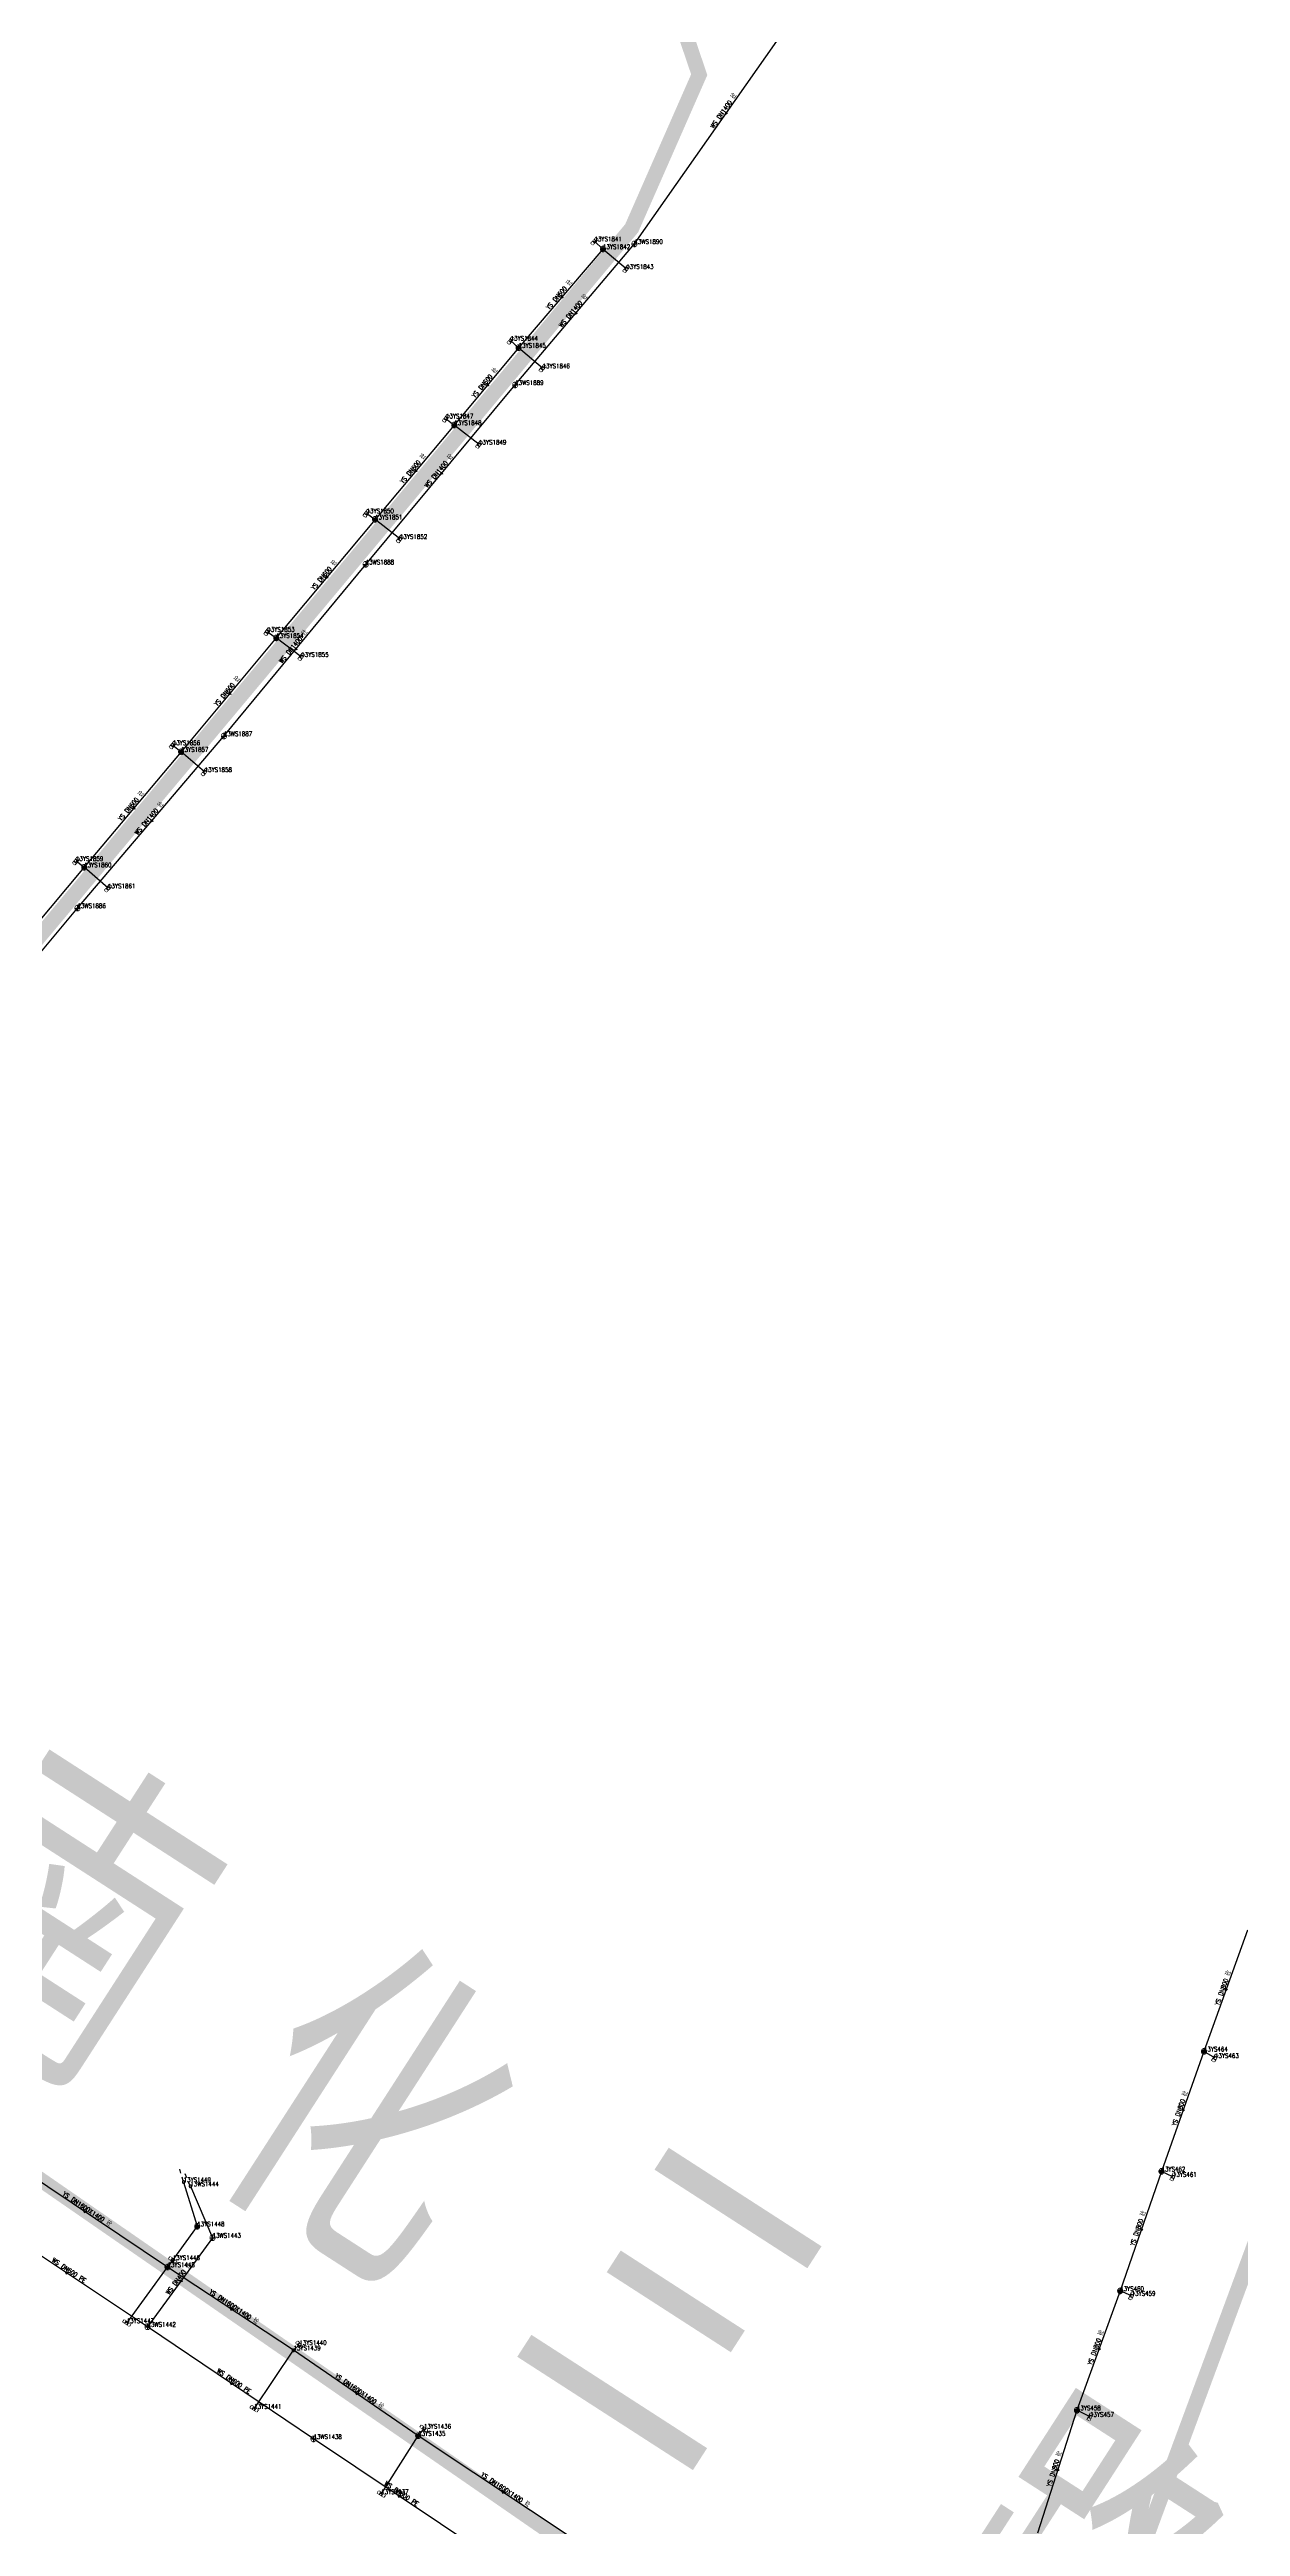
# Model space of a CAD drawing. Extents: x 78813 to 99477, y 2421021 to 2448125.
# Drawn here: x 83904.6 to 84141, y 2436548.7 to 2437040.2 of the extents above; entities that cross this region are included whole.
import ezdxf
from ezdxf.enums import TextEntityAlignment as Align

# ---------------------------------------------------------------- set-up
doc = ezdxf.new("R2010")
doc.units = 0
doc.set_wipeout_variables(frame=1)
doc.layers.get('0').update_dxf_attribs({"linetype": 'CONTINUOUS'})
for name, color, linetype in [('DX_WS', 16, 'CONTINUOUS'), ('DX_YS', 42, 'CONTINUOUS'), ('道路', 5, 'CONTINUOUS')]:
    doc.layers.add(name, color=color, linetype=linetype)
doc.layers.add('WSLINE', color=7, linetype='CONTINUOUS', true_color=0x7f0000)
doc.layers.add('YSLINE', color=7, linetype='CONTINUOUS', true_color=0xcc9900)
doc.layers.add('道路名称', color=7, linetype='CONTINUOUS', lineweight=0)
doc.styles.add('CcNameZT', font='txt.SHX', dxfattribs={"width": 0.8, "bigfont": 'HZTXT.SHX'})
doc.styles.get("Standard").update_dxf_attribs({"font": 'txt.shx', "bigfont": 'hztxt.shx'})
doc.styles.add('宋体0.7', font='', dxfattribs={"width": 0.7})
doc.styles.get('宋体0.7').set_extended_font_data('SimSun')

# ---------------------------------------------------------------- blocks, each defined once
blk = doc.blocks.new('PS污水井')
blk.add_lwpolyline([(1, 0), (1, 0.07), (0.99, 0.14), (0.98, 0.21), (0.96, 0.28), (0.94, 0.34), (0.91, 0.41), (0.88, 0.47), (0.85, 0.53), (0.81, 0.59), (0.77, 0.64), (0.72, 0.69), (0.67, 0.74), (0.62, 0.79), (0.56, 0.83), (0.5, 0.87), (0.44, 0.9), (0.37, 0.93), (0.31, 0.95), (0.24, 0.97), (0.17, 0.98), (0.1, 0.99), (0.03, 1), (-0.03, 1), (-0.1, 0.99), (-0.17, 0.98), (-0.24, 0.97), (-0.31, 0.95), (-0.37, 0.93), (-0.44, 0.9), (-0.5, 0.87), (-0.56, 0.83), (-0.62, 0.79), (-0.67, 0.74), (-0.72, 0.69), (-0.77, 0.64), (-0.81, 0.59), (-0.85, 0.53), (-0.88, 0.47), (-0.91, 0.41), (-0.94, 0.34), (-0.96, 0.28), (-0.98, 0.21), (-0.99, 0.14), (-1, 0.07), (-1, 0), (-1, -0.07), (-0.99, -0.14), (-0.98, -0.21), (-0.96, -0.28), (-0.94, -0.34), (-0.91, -0.41), (-0.88, -0.47), (-0.85, -0.53), (-0.81, -0.59), (-0.77, -0.64), (-0.72, -0.69), (-0.67, -0.74), (-0.62, -0.79), (-0.56, -0.83), (-0.5, -0.87), (-0.44, -0.9), (-0.37, -0.93), (-0.31, -0.95), (-0.24, -0.97), (-0.17, -0.98), (-0.1, -0.99), (-0.03, -1), (0.03, -1), (0.1, -0.99), (0.17, -0.98), (0.24, -0.97), (0.31, -0.95), (0.37, -0.93), (0.44, -0.9), (0.5, -0.87), (0.56, -0.83), (0.62, -0.79), (0.67, -0.74), (0.72, -0.69), (0.77, -0.64), (0.81, -0.59), (0.85, -0.53), (0.88, -0.47), (0.91, -0.41), (0.94, -0.34), (0.96, -0.28), (0.98, -0.21), (0.99, -0.14), (1, 0)], close=True)
blk.add_wipeout([(1, 0), (1, 0.07), (0.99, 0.14), (0.98, 0.21), (0.96, 0.28), (0.94, 0.34), (0.91, 0.41), (0.88, 0.47), (0.85, 0.53), (0.81, 0.59), (0.77, 0.64), (0.72, 0.69), (0.67, 0.74), (0.62, 0.79), (0.56, 0.83), (0.5, 0.87), (0.44, 0.9), (0.37, 0.93), (0.31, 0.95), (0.24, 0.97), (0.17, 0.98), (0.1, 0.99), (0.03, 1), (-0.03, 1), (-0.1, 0.99), (-0.17, 0.98), (-0.24, 0.97), (-0.31, 0.95), (-0.37, 0.93), (-0.44, 0.9), (-0.5, 0.87), (-0.56, 0.83), (-0.62, 0.79), (-0.67, 0.74), (-0.72, 0.69), (-0.77, 0.64), (-0.81, 0.59), (-0.85, 0.53), (-0.88, 0.47), (-0.91, 0.41), (-0.94, 0.34), (-0.96, 0.28), (-0.98, 0.21), (-0.99, 0.14), (-1, 0.07), (-1, 0), (-1, -0.07), (-0.99, -0.14), (-0.98, -0.21), (-0.96, -0.28), (-0.94, -0.34), (-0.91, -0.41), (-0.88, -0.47), (-0.85, -0.53), (-0.81, -0.59), (-0.77, -0.64), (-0.72, -0.69), (-0.67, -0.74), (-0.62, -0.79), (-0.56, -0.83), (-0.5, -0.87), (-0.44, -0.9), (-0.37, -0.93), (-0.31, -0.95), (-0.24, -0.97), (-0.17, -0.98), (-0.1, -0.99), (-0.03, -1), (0.03, -1), (0.1, -0.99), (0.17, -0.98), (0.24, -0.97), (0.31, -0.95), (0.37, -0.93), (0.44, -0.9), (0.5, -0.87), (0.56, -0.83), (0.62, -0.79), (0.67, -0.74), (0.72, -0.69), (0.77, -0.64), (0.81, -0.59), (0.85, -0.53), (0.88, -0.47), (0.91, -0.41), (0.94, -0.34), (0.96, -0.28), (0.98, -0.21), (0.99, -0.14)])
for p, q in [((-1, 0), (0, 0)), ((0, 1), (0, 0)), ((0, 0), (0, -1)), ((0, 0), (1, 0))]:
    blk.add_line(p, q)
blk = doc.blocks.new('GC546')
at = {"color": 0}
for p in [(0.866, 0.5), (0.866, -0.5)]:
    blk.add_line(p, (0, 0), dxfattribs=at)
blk = doc.blocks.new('PS非普查')
blk.add_lwpolyline([(3.7, 0), (5.3, 0)])
blk.add_wipeout([(0.5, 0), (0.5, 0.03), (0.5, 0.07), (0.49, 0.1), (0.48, 0.14), (0.47, 0.17), (0.46, 0.2), (0.44, 0.23), (0.42, 0.26), (0.4, 0.29), (0.38, 0.32), (0.36, 0.35), (0.33, 0.37), (0.31, 0.39), (0.28, 0.41), (0.25, 0.43), (0.22, 0.45), (0.19, 0.46), (0.15, 0.48), (0.12, 0.49), (0.09, 0.49), (0.05, 0.5), (0.02, 0.5), (-0.02, 0.5), (-0.05, 0.5), (-0.09, 0.49), (-0.12, 0.49), (-0.15, 0.48), (-0.19, 0.46), (-0.22, 0.45), (-0.25, 0.43), (-0.28, 0.41), (-0.31, 0.39), (-0.33, 0.37), (-0.36, 0.35), (-0.38, 0.32), (-0.4, 0.29), (-0.42, 0.26), (-0.44, 0.23), (-0.46, 0.2), (-0.47, 0.17), (-0.48, 0.14), (-0.49, 0.1), (-0.5, 0.07), (-0.5, 0.03), (-0.5, 0), (-0.5, -0.03), (-0.5, -0.07), (-0.49, -0.1), (-0.48, -0.14), (-0.47, -0.17), (-0.46, -0.2), (-0.44, -0.23), (-0.42, -0.26), (-0.4, -0.29), (-0.38, -0.32), (-0.36, -0.35), (-0.33, -0.37), (-0.31, -0.39), (-0.28, -0.41), (-0.25, -0.43), (-0.22, -0.45), (-0.19, -0.46), (-0.15, -0.48), (-0.12, -0.49), (-0.09, -0.49), (-0.05, -0.5), (-0.02, -0.5), (0.02, -0.5), (0.05, -0.5), (0.09, -0.49), (0.12, -0.49), (0.15, -0.48), (0.19, -0.46), (0.22, -0.45), (0.25, -0.43), (0.28, -0.41), (0.31, -0.39), (0.33, -0.37), (0.36, -0.35), (0.38, -0.32), (0.4, -0.29), (0.42, -0.26), (0.44, -0.23), (0.46, -0.2), (0.47, -0.17), (0.48, -0.14), (0.49, -0.1), (0.5, -0.07)])
blk.add_line((0.5, 0), (2.1, 0))
blk.add_lwpolyline([(0.5, 0), (0.5, 0.03), (0.5, 0.07), (0.49, 0.1), (0.48, 0.14), (0.47, 0.17), (0.46, 0.2), (0.44, 0.23), (0.42, 0.26), (0.4, 0.29), (0.38, 0.32), (0.36, 0.35), (0.33, 0.37), (0.31, 0.39), (0.28, 0.41), (0.25, 0.43), (0.22, 0.45), (0.19, 0.46), (0.15, 0.48), (0.12, 0.49), (0.09, 0.49), (0.05, 0.5), (0.02, 0.5), (-0.02, 0.5), (-0.05, 0.5), (-0.09, 0.49), (-0.12, 0.49), (-0.15, 0.48), (-0.19, 0.46), (-0.22, 0.45), (-0.25, 0.43), (-0.28, 0.41), (-0.31, 0.39), (-0.33, 0.37), (-0.36, 0.35), (-0.38, 0.32), (-0.4, 0.29), (-0.42, 0.26), (-0.44, 0.23), (-0.46, 0.2), (-0.47, 0.17), (-0.48, 0.14), (-0.49, 0.1), (-0.5, 0.07), (-0.5, 0.03), (-0.5, 0), (-0.5, -0.03), (-0.5, -0.07), (-0.49, -0.1), (-0.48, -0.14), (-0.47, -0.17), (-0.46, -0.2), (-0.44, -0.23), (-0.42, -0.26), (-0.4, -0.29), (-0.38, -0.32), (-0.36, -0.35), (-0.33, -0.37), (-0.31, -0.39), (-0.28, -0.41), (-0.25, -0.43), (-0.22, -0.45), (-0.19, -0.46), (-0.15, -0.48), (-0.12, -0.49), (-0.09, -0.49), (-0.05, -0.5), (-0.02, -0.5), (0.02, -0.5), (0.05, -0.5), (0.09, -0.49), (0.12, -0.49), (0.15, -0.48), (0.19, -0.46), (0.22, -0.45), (0.25, -0.43), (0.28, -0.41), (0.31, -0.39), (0.33, -0.37), (0.36, -0.35), (0.38, -0.32), (0.4, -0.29), (0.42, -0.26), (0.44, -0.23), (0.46, -0.2), (0.47, -0.17), (0.48, -0.14), (0.49, -0.1), (0.5, -0.07), (0.5, 0)], close=True)
blk = doc.blocks.new('PS雨水井')
blk.add_lwpolyline([(1, 0), (1, 0.07), (0.99, 0.14), (0.98, 0.21), (0.96, 0.28), (0.94, 0.34), (0.91, 0.41), (0.88, 0.47), (0.85, 0.53), (0.81, 0.59), (0.77, 0.64), (0.72, 0.69), (0.67, 0.74), (0.62, 0.79), (0.56, 0.83), (0.5, 0.87), (0.44, 0.9), (0.37, 0.93), (0.31, 0.95), (0.24, 0.97), (0.17, 0.98), (0.1, 0.99), (0.03, 1), (-0.03, 1), (-0.1, 0.99), (-0.17, 0.98), (-0.24, 0.97), (-0.31, 0.95), (-0.37, 0.93), (-0.44, 0.9), (-0.5, 0.87), (-0.56, 0.83), (-0.62, 0.79), (-0.67, 0.74), (-0.72, 0.69), (-0.77, 0.64), (-0.81, 0.59), (-0.85, 0.53), (-0.88, 0.47), (-0.91, 0.41), (-0.94, 0.34), (-0.96, 0.28), (-0.98, 0.21), (-0.99, 0.14), (-1, 0.07), (-1, 0), (-1, -0.07), (-0.99, -0.14), (-0.98, -0.21), (-0.96, -0.28), (-0.94, -0.34), (-0.91, -0.41), (-0.88, -0.47), (-0.85, -0.53), (-0.81, -0.59), (-0.77, -0.64), (-0.72, -0.69), (-0.67, -0.74), (-0.62, -0.79), (-0.56, -0.83), (-0.5, -0.87), (-0.44, -0.9), (-0.37, -0.93), (-0.31, -0.95), (-0.24, -0.97), (-0.17, -0.98), (-0.1, -0.99), (-0.03, -1), (0.03, -1), (0.1, -0.99), (0.17, -0.98), (0.24, -0.97), (0.31, -0.95), (0.37, -0.93), (0.44, -0.9), (0.5, -0.87), (0.56, -0.83), (0.62, -0.79), (0.67, -0.74), (0.72, -0.69), (0.77, -0.64), (0.81, -0.59), (0.85, -0.53), (0.88, -0.47), (0.91, -0.41), (0.94, -0.34), (0.96, -0.28), (0.98, -0.21), (0.99, -0.14), (1, 0)], close=True)
blk.add_wipeout([(1, 0), (1, 0.07), (0.99, 0.14), (0.98, 0.21), (0.96, 0.28), (0.94, 0.34), (0.91, 0.41), (0.88, 0.47), (0.85, 0.53), (0.81, 0.59), (0.77, 0.64), (0.72, 0.69), (0.67, 0.74), (0.62, 0.79), (0.56, 0.83), (0.5, 0.87), (0.44, 0.9), (0.37, 0.93), (0.31, 0.95), (0.24, 0.97), (0.17, 0.98), (0.1, 0.99), (0.03, 1), (-0.03, 1), (-0.1, 0.99), (-0.17, 0.98), (-0.24, 0.97), (-0.31, 0.95), (-0.37, 0.93), (-0.44, 0.9), (-0.5, 0.87), (-0.56, 0.83), (-0.62, 0.79), (-0.67, 0.74), (-0.72, 0.69), (-0.77, 0.64), (-0.81, 0.59), (-0.85, 0.53), (-0.88, 0.47), (-0.91, 0.41), (-0.94, 0.34), (-0.96, 0.28), (-0.98, 0.21), (-0.99, 0.14), (-1, 0.07), (-1, 0), (-1, -0.07), (-0.99, -0.14), (-0.98, -0.21), (-0.96, -0.28), (-0.94, -0.34), (-0.91, -0.41), (-0.88, -0.47), (-0.85, -0.53), (-0.81, -0.59), (-0.77, -0.64), (-0.72, -0.69), (-0.67, -0.74), (-0.62, -0.79), (-0.56, -0.83), (-0.5, -0.87), (-0.44, -0.9), (-0.37, -0.93), (-0.31, -0.95), (-0.24, -0.97), (-0.17, -0.98), (-0.1, -0.99), (-0.03, -1), (0.03, -1), (0.1, -0.99), (0.17, -0.98), (0.24, -0.97), (0.31, -0.95), (0.37, -0.93), (0.44, -0.9), (0.5, -0.87), (0.56, -0.83), (0.62, -0.79), (0.67, -0.74), (0.72, -0.69), (0.77, -0.64), (0.81, -0.59), (0.85, -0.53), (0.88, -0.47), (0.91, -0.41), (0.94, -0.34), (0.96, -0.28), (0.98, -0.21), (0.99, -0.14)])
for p, q in [((-1, 0), (0, 0)), ((-0.88, 0.48), (0, 0.47)), ((0, 1), (0, 0)), ((0, 0.47), (0.88, 0.47)), ((0, 0), (0, -1)), ((0, 0), (1, 0)), ((-0.88, -0.48), (0, -0.48)), ((0, -0.48), (0.88, -0.48))]:
    blk.add_line(p, q)
blk = doc.blocks.new('PS管线点')
blk.add_wipeout([(0.5, 0), (0.5, 0.03), (0.5, 0.07), (0.49, 0.1), (0.48, 0.14), (0.47, 0.17), (0.46, 0.2), (0.44, 0.23), (0.42, 0.26), (0.4, 0.29), (0.38, 0.32), (0.36, 0.35), (0.33, 0.37), (0.31, 0.39), (0.28, 0.41), (0.25, 0.43), (0.22, 0.45), (0.19, 0.46), (0.15, 0.48), (0.12, 0.49), (0.09, 0.49), (0.05, 0.5), (0.02, 0.5), (-0.02, 0.5), (-0.05, 0.5), (-0.09, 0.49), (-0.12, 0.49), (-0.15, 0.48), (-0.19, 0.46), (-0.22, 0.45), (-0.25, 0.43), (-0.28, 0.41), (-0.31, 0.39), (-0.33, 0.37), (-0.36, 0.35), (-0.38, 0.32), (-0.4, 0.29), (-0.42, 0.26), (-0.44, 0.23), (-0.46, 0.2), (-0.47, 0.17), (-0.48, 0.14), (-0.49, 0.1), (-0.5, 0.07), (-0.5, 0.03), (-0.5, 0), (-0.5, -0.03), (-0.5, -0.07), (-0.49, -0.1), (-0.48, -0.14), (-0.47, -0.17), (-0.46, -0.2), (-0.44, -0.23), (-0.42, -0.26), (-0.4, -0.29), (-0.38, -0.32), (-0.36, -0.35), (-0.33, -0.37), (-0.31, -0.39), (-0.28, -0.41), (-0.25, -0.43), (-0.22, -0.45), (-0.19, -0.46), (-0.15, -0.48), (-0.12, -0.49), (-0.09, -0.49), (-0.05, -0.5), (-0.02, -0.5), (0.02, -0.5), (0.05, -0.5), (0.09, -0.49), (0.12, -0.49), (0.15, -0.48), (0.19, -0.46), (0.22, -0.45), (0.25, -0.43), (0.28, -0.41), (0.31, -0.39), (0.33, -0.37), (0.36, -0.35), (0.38, -0.32), (0.4, -0.29), (0.42, -0.26), (0.44, -0.23), (0.46, -0.2), (0.47, -0.17), (0.48, -0.14), (0.49, -0.1), (0.5, -0.07)])
blk.add_lwpolyline([(0.5, 0), (0.5, 0.03), (0.5, 0.07), (0.49, 0.1), (0.48, 0.14), (0.47, 0.17), (0.46, 0.2), (0.44, 0.23), (0.42, 0.26), (0.4, 0.29), (0.38, 0.32), (0.36, 0.35), (0.33, 0.37), (0.31, 0.39), (0.28, 0.41), (0.25, 0.43), (0.22, 0.45), (0.19, 0.46), (0.15, 0.48), (0.12, 0.49), (0.09, 0.49), (0.05, 0.5), (0.02, 0.5), (-0.02, 0.5), (-0.05, 0.5), (-0.09, 0.49), (-0.12, 0.49), (-0.15, 0.48), (-0.19, 0.46), (-0.22, 0.45), (-0.25, 0.43), (-0.28, 0.41), (-0.31, 0.39), (-0.33, 0.37), (-0.36, 0.35), (-0.38, 0.32), (-0.4, 0.29), (-0.42, 0.26), (-0.44, 0.23), (-0.46, 0.2), (-0.47, 0.17), (-0.48, 0.14), (-0.49, 0.1), (-0.5, 0.07), (-0.5, 0.03), (-0.5, 0), (-0.5, -0.03), (-0.5, -0.07), (-0.49, -0.1), (-0.48, -0.14), (-0.47, -0.17), (-0.46, -0.2), (-0.44, -0.23), (-0.42, -0.26), (-0.4, -0.29), (-0.38, -0.32), (-0.36, -0.35), (-0.33, -0.37), (-0.31, -0.39), (-0.28, -0.41), (-0.25, -0.43), (-0.22, -0.45), (-0.19, -0.46), (-0.15, -0.48), (-0.12, -0.49), (-0.09, -0.49), (-0.05, -0.5), (-0.02, -0.5), (0.02, -0.5), (0.05, -0.5), (0.09, -0.49), (0.12, -0.49), (0.15, -0.48), (0.19, -0.46), (0.22, -0.45), (0.25, -0.43), (0.28, -0.41), (0.31, -0.39), (0.33, -0.37), (0.36, -0.35), (0.38, -0.32), (0.4, -0.29), (0.42, -0.26), (0.44, -0.23), (0.46, -0.2), (0.47, -0.17), (0.48, -0.14), (0.49, -0.1), (0.5, -0.07), (0.5, 0)], close=True)
blk = doc.blocks.new('PS雨篦')
blk.add_lwpolyline([(-1.5, 0.5), (0, 0.5), (1.5, 0.5), (1.5, -0.5), (0, -0.5), (-1.5, -0.5)], close=True)
blk.add_wipeout([(-1.5, 0.5), (0, 0.5), (1.5, 0.5), (1.5, -0.5), (0, -0.5), (-1.5, -0.5)])
for p, q in [((-0.51, -0.5), (-0.51, 0.5)), ((0.49, -0.5), (0.49, 0.5))]:
    blk.add_line(p, q)

msp = doc.modelspace()

# ---------------------------------------------------------------- block references
at = {"layer": 'DX_WS', "yscale": 0.5, "zscale": 0.5}
for name, p, xscale, rotation in [('GC546', (84038.77, 2437027.32, -2.17), 0.5000000000543269, 54.95207581359567), ('GC546', (84008.9, 2436987.62, -2.08), 0.5000000000377509, 49.77025183488225), ('GC546', (83982.24, 2436955.83, -1.98), 0.4999999999274165, 50.19617034686807), ('GC546', (83953.33, 2436920.99, -2.05), 0.4999999999403137, 50.44532792359986), ('GC546', (83924.72, 2436886.89, -2.02), 0.5000000001574306, 49.57803104272605), ('PS非普查', (83932.61, 2436616.21, 0.08), 0.5000000000518172, 113.2757555851812), ('GC546', (83907.85, 2436599.15, -0.63), 0.4999999998971796, 326.3237640916839), ('GC546', (83930.55, 2436597.16, -0.12), 0.5000000001805048, 53.87254340549625), ('GC546', (83940.57, 2436577.19, -0.05), 0.4999999999835509, 325.9609379271512), ('GC546', (83973.84, 2436554.84, -0.54), 0.4999999999975404, 326.2478113180148)]:
    msp.add_blockref(name, p, dxfattribs=dict(at, xscale=xscale, rotation=rotation))
at = {"layer": 'DX_WS', "xscale": 0.5, "yscale": 0.5, "zscale": 0.5}
for p in [(84020.74, 2437001.61, -2.22), (83997.07, 2436973.63, -1.95), (83967.4, 2436938.03, -2.03), (83939.25, 2436903.95, -2.09), (83910.2, 2436869.83, -1.95), (83937, 2436606, 0.1), (83924.1, 2436588.32, -0.57), (83957.04, 2436566.07, 0.43)]:
    msp.add_blockref('PS污水井', p, dxfattribs=at)
at = {"layer": 'DX_YS', "yscale": 0.5, "zscale": 0.5}
for name, p, xscale, rotation in [('PS雨篦', (84012.8, 2437002.14, 1.69), 0.4999999999200798, 227.4586073206831), ('PS雨篦', (84019.12, 2436996.65, 1.68), 0.5000000000208733, 49.63044348840459), ('GC546', (84006.1, 2436990.8, 0.93), 0.5000000001053878, 49.47514180985416), ('GC546', (83991.35, 2436973.34, 0.89), 0.4999999998927617, 50.24332234294488), ('PS雨篦', (84002.5, 2436976.93, 1.63), 0.5000000000689337, 49.46907134566808), ('PS雨篦', (83989.9, 2436961.8, 1.85), 0.4999999999815066, 51.92386124552053), ('GC546', (83977.11, 2436956.31, 0.58), 0.5000000001355561, 49.97476566780938), ('PS雨篦', (83974.19, 2436943.07, 1.74), 0.4999999999580312, 51.91608096258371), ('GC546', (83959.45, 2436935.19, 0.47), 0.4999999998973262, 50.19874326678529), ('GC546', (83940.21, 2436912.13, 0.38), 0.5000000001225207, 50.11770344358344), ('PS雨篦', (83935.43, 2436896.83, 1.63), 0.5000000000250403, 49.3067297838744), ('GC546', (83921.15, 2436889.38, 0.43), 0.500000000159188, 49.96540003917505), ('PS雨篦', (83916.27, 2436873.75, 1.87), 0.4999999999633395, 48.62634638703032), ('GC546', (84138.07, 2436654.98, 1.55), 0.4999999998261105, 70.21783099786747), ('GC546', (84129.54, 2436631.06, 1.49), 0.499999999926404, 70.516636765691), ('GC546', (83911.43, 2436611.31, 0.47), 0.5000000000720455, 326.1745980409515), ('GC546', (84121.23, 2436607.31, 1.49), 0.4999999999758805, 70.94209935125697), ('PS雨篦', (83919.98, 2436589.07, 2.55), 0.500000000009251, 323.9351735815428), ('GC546', (83940.56, 2436591.92, 0.5), 0.500000000033019, 326.5826613316725), ('GC546', (84112.84, 2436583.6, 1.42), 0.4999999998408933, 70.06119086730507), ('GC546', (83965.43, 2436575.18, 0.57), 0.4999999999420665, 325.5628549716464), ('PS雨篦', (83945.26, 2436572.06, 2.39), 0.4999999999418167, 326.1088277130485), ('PS雨篦', (83970.48, 2436555.14, 2.41), 0.499999999882592, 327.6019946746413), ('GC546', (83994.48, 2436555.61, 0.63), 0.4999999999658057, 326.3754205987377), ('GC546', (84104.62, 2436559.58, 1.36), 0.500000000098765, 72.14639436038378)]:
    msp.add_blockref(name, p, dxfattribs=dict(at, xscale=xscale, rotation=rotation))
at = {"layer": 'DX_YS', "xscale": 0.5, "yscale": 0.5, "zscale": 0.5}
for name, p in [('PS雨水井', (83997.73, 2436981.01, 0.93)), ('PS雨水井', (83984.97, 2436965.67, 0.64)), ('PS雨水井', (83969.25, 2436946.95, 0.5)), ('PS雨水井', (83949.65, 2436923.43, 0.43)), ('PS雨水井', (83930.77, 2436900.83, 0.34)), ('PS雨水井', (83911.53, 2436877.93, 0.52)), ('PS雨水井', (84133.75, 2436642.96, 1.5)), ('PS雨水井', (84125.33, 2436619.17, 1.46)), ('PS雨水井', (84117.13, 2436595.44, 1.45)), ('PS管线点', (83953.06, 2436583.67, 0.52)), ('PS雨水井', (84108.54, 2436571.76, 1.38)), ('PS雨水井', (83977.81, 2436566.7, 0.61))]:
    msp.add_blockref(name, p, dxfattribs=at)

# ---------------------------------------------------------------- texts
at = {"layer": 'DX_WS', "style": 'CcNameZT', "width": 0.8}
for s, rotation, p in [(' WS DN1400 砼', 54.9521, (84038.57, 2437027.46, -2.12)), (' WS DN1400 砼', 49.7703, (84008.71, 2436987.78, -2.21)), (' WS DN1400 砼', 50.1962, (83982.04, 2436955.99, -1.94)), (' WS DN1400 砼', 49.578, (83924.53, 2436887.05, -2.08)), (' WS DN600 PE', 326.3238, (83907.99, 2436599.36, -0.57)), (' WS DN600 PE', 325.9609, (83940.71, 2436577.4, 0.43))]:
    msp.add_text(s, height=0.9, rotation=rotation, dxfattribs=at).set_placement(p, align=Align.CENTER)
at = {"layer": 'DX_YS', "style": 'CcNameZT', "width": 0.8}
for s, rotation, p in [(' YS DN600 砼', 49.4751, (84005.91, 2436990.97, 0.91)), (' YS DN600 砼', 50.2433, (83991.16, 2436973.5, 0.93)), (' YS DN600 砼', 49.9748, (83976.92, 2436956.47, 0.64)), (' YS DN600 砼', 50.1987, (83959.26, 2436935.35, 0.5)), (' YS DN600 砼', 50.1177, (83940.02, 2436912.29, 0.43)), (' YS DN600 砼', 49.9654, (83920.96, 2436889.54, 0.34)), (' YS DN800 砼', 70.2178, (84137.84, 2436655.07, 1.57)), (' YS DN800 砼', 70.5166, (84129.3, 2436631.15, 1.5)), (' YS DN1600X1400 砼', 326.1746, (83911.57, 2436611.52, 0.47)), (' YS DN800 砼', 70.9421, (84121, 2436607.39, 1.46)), (' YS DN1600X1400 砼', 326.5827, (83940.7, 2436592.13, 0.52)), (' YS DN800 砼', 70.0612, (84112.6, 2436583.69, 1.45)), (' YS DN1600X1400 砼', 325.5629, (83965.58, 2436575.39, 0.61)), (' YS DN800 砼', 72.1464, (84104.38, 2436559.66, 1.38)), (' YS DN1600X1400 砼', 326.3754, (83994.62, 2436555.82, 0.63))]:
    msp.add_text(s, height=0.9, rotation=rotation, dxfattribs=at).set_placement(p, align=Align.CENTER)

# ---------------------------------------------------------------- next in the draw order: linework, layer by layer
at = {"layer": 'WSLINE'}
for p, q in [((84020.74, 2437001.61, -2.22), (84056.8, 2437053.03, -2.12)), ((83881.72, 2436835.69, -1.69), (83910.2, 2436869.83, -1.9)), ((83924.1, 2436588.32, -0.57), (83891.59, 2436609.98, -0.69))]:
    msp.add_line(p, q, dxfattribs=at)

# ---------------------------------------------------------------- next in the draw order: block references
at = {"layer": 'DX_YS', "xscale": 0.5, "yscale": 0.5, "zscale": 0.5}
for p in [(84014.48, 2437000.6, 0.91), (83933.96, 2436608.27, 0.9), (83928.06, 2436600.17, 0.47)]:
    msp.add_blockref('PS雨水井', p, dxfattribs=at)
at = {"layer": 'DX_YS', "yscale": 0.5, "zscale": 0.5}
for name, p, xscale, rotation in [('PS雨篦', (83996.16, 2436982.43, 1.67), 0.4999999998906472, 227.7861963360681), ('PS雨篦', (83983.33, 2436967, 1.86), 0.4999999998777901, 230.8785147403707), ('PS雨篦', (83967.57, 2436948.17, 1.74), 0.4999999998970741, 233.925902646241), ('PS雨篦', (83947.88, 2436924.67, 1.64), 0.4999999999510928, 235.1707822964129), ('PS雨篦', (83954.62, 2436919.67, 1.7), 0.4999999999544694, 52.82287452270565), ('PS雨篦', (83929.12, 2436902.17, 1.67), 0.5000000000776312, 230.931033524378), ('PS雨篦', (83909.91, 2436879.18, 1.85), 0.5000000001408454, 232.2309780654049), ('PS雨篦', (84135.94, 2436641.66, 2.31), 0.4999999999797641, 59.47178321839553), ('PS非普查', (83931.26, 2436617.04, 0.84), 0.4999999999436642, 107.1077793629304), ('PS雨篦', (84127.59, 2436618.1, 2.28), 0.4999999998399608, 64.5534239467376), ('PS雨篦', (84119.4, 2436594.49, 2.29), 0.4999999998278135, 67.21716496544923), ('PS雨篦', (83954.22, 2436584.73, 2.33), 0.4999999998959069, 132.271241000233), ('PS雨篦', (84111.16, 2436570.46, 2.24), 0.4999999997992016, 63.62756837375123), ('PS雨篦', (83978.93, 2436568.12, 2.31), 0.4999999999760008, 141.9638081251804)]:
    msp.add_blockref(name, p, dxfattribs=dict(at, xscale=xscale, rotation=rotation))

# ---------------------------------------------------------------- next in the draw order: texts
at = {"layer": 'DX_WS', "width": 0.8}
for s, p in [('13WS1890', (84020.74, 2437001.61, -2.22)), ('13WS1889', (83997.07, 2436973.63, -1.95)), ('13WS1888', (83967.4, 2436938.03, -2.03)), ('13WS1887', (83939.25, 2436903.95, -2.09)), ('13WS1886', (83910.2, 2436869.83, -1.95)), ('13WS1443', (83937, 2436606, 0.1)), ('13WS1442', (83924.1, 2436588.32, -0.57)), ('13WS1438', (83957.04, 2436566.07, 0.43))]:
    msp.add_text(s, height=0.9, dxfattribs=at).set_placement(p)
at = {"layer": 'DX_WS', "style": 'CcNameZT', "width": 0.8}
msp.add_text(' WS DN600 PE', height=0.9, rotation=326.2478, dxfattribs=at).set_placement((83973.98, 2436555.05, -0.52), align=Align.CENTER)
at = {"layer": 'DX_YS', "width": 0.8}
for s, p in [('13YS1843', (84019.12, 2436996.65, 1.68)), ('13YS1846', (84002.5, 2436976.93, 1.63)), ('13YS1849', (83989.9, 2436961.8, 1.85)), ('13YS1852', (83974.19, 2436943.07, 1.74)), ('13YS1858', (83935.43, 2436896.83, 1.63)), ('13YS1861', (83916.27, 2436873.75, 1.87)), ('13YS1447', (83919.98, 2436589.07, 2.55)), ('13YS1441', (83945.26, 2436572.06, 2.39)), ('13YS1437', (83970.48, 2436555.14, 2.41))]:
    msp.add_text(s, height=0.9, dxfattribs=at).set_placement(p)

# ---------------------------------------------------------------- next in the draw order: linework, layer by layer
at = {"layer": 'WSLINE'}
for p, q in [((83997.07, 2436973.63, -1.95), (84020.74, 2437001.61, -2.21)), ((83967.4, 2436938.03, -2.03), (83997.07, 2436973.63, -1.94)), ((83939.25, 2436903.95, -2.09), (83967.4, 2436938.03, -2.01)), ((83910.2, 2436869.83, -1.95), (83939.25, 2436903.95, -2.08)), ((83932.61, 2436616.21, 0.08), (83937, 2436606, 0.12)), ((83957.04, 2436566.07, 0.43), (83924.1, 2436588.32, -0.54)), ((83990.65, 2436543.61, -0.52), (83957.04, 2436566.07, -0.56))]:
    msp.add_line(p, q, dxfattribs=at)
at = {"layer": 'YSLINE'}
for p, q in [((84014.48, 2437000.6, 0.91), (83997.73, 2436981.01, 0.94)), ((84012.8, 2437002.14, 1.69), (84014.48, 2437000.6, 1.56)), ((84019.12, 2436996.65, 1.68), (84014.48, 2437000.6, 1.57)), ((83997.73, 2436981.01, 0.93), (83984.97, 2436965.67, 0.84)), ((83996.16, 2436982.43, 1.67), (83997.73, 2436981.01, 1.57)), ((84002.5, 2436976.93, 1.63), (83997.73, 2436981.01, 1.58)), ((83984.97, 2436965.67, 0.64), (83969.25, 2436946.95, 0.51)), ((83983.33, 2436967, 1.86), (83984.97, 2436965.67, 1.8)), ((83989.9, 2436961.8, 1.85), (83984.97, 2436965.67, 1.79)), ((83969.25, 2436946.95, 0.5), (83949.65, 2436923.43, 0.44)), ((83967.57, 2436948.17, 1.74), (83969.25, 2436946.95, 1.69)), ((83974.19, 2436943.07, 1.74), (83969.25, 2436946.95, 1.69)), ((83947.88, 2436924.67, 1.64), (83949.65, 2436923.43, 1.6)), ((83949.65, 2436923.43, 0.43), (83930.77, 2436900.83, 0.33)), ((83954.62, 2436919.67, 1.7), (83949.65, 2436923.43, 1.58)), ((83930.77, 2436900.83, 0.34), (83911.53, 2436877.93, 0.51)), ((83929.12, 2436902.17, 1.67), (83930.77, 2436900.83, 1.54)), ((83935.43, 2436896.83, 1.63), (83930.77, 2436900.83, 1.5)), ((83911.53, 2436877.93, 0.52), (83892.08, 2436854.71, 0.45)), ((83909.91, 2436879.18, 1.85), (83911.53, 2436877.93, 1.71)), ((83916.27, 2436873.75, 1.87), (83911.53, 2436877.93, 1.67)), ((84142.4, 2436667, 1.57), (84133.75, 2436642.96, 1.53)), ((84133.75, 2436642.96, 1.5), (84125.33, 2436619.17, 1.49)), ((84135.94, 2436641.66, 2.31), (84133.75, 2436642.96, 2.07)), ((84125.33, 2436619.17, 1.46), (84117.13, 2436595.44, 1.52)), ((84127.59, 2436618.1, 2.28), (84125.33, 2436619.17, 2.03)), ((83931.26, 2436617.04, 0.84), (83933.96, 2436608.27, 0.94)), ((84117.13, 2436595.44, 1.45), (84108.54, 2436571.76, 1.4)), ((84119.4, 2436594.49, 2.29), (84117.13, 2436595.44, 2.12)), ((83954.22, 2436584.73, 2.33), (83953.06, 2436583.67, 0.52)), ((83945.26, 2436572.06, 2.39), (83953.06, 2436583.67, 0.52)), ((83977.81, 2436566.7, 0.61), (83953.06, 2436583.67, 0.52)), ((84108.54, 2436571.76, 1.38), (84100.7, 2436547.4, 1.33)), ((84111.16, 2436570.46, 2.24), (84108.54, 2436571.76, 1.98)), ((83970.48, 2436555.14, 2.41), (83977.81, 2436566.7, 2.31)), ((83978.93, 2436568.12, 2.31), (83977.81, 2436566.7, 2.24)), ((84011.15, 2436544.53, 0.63), (83977.81, 2436566.7, 0.63))]:
    msp.add_line(p, q, dxfattribs=at)

# ---------------------------------------------------------------- next in the draw order: block references
at = {"layer": 'DX_YS', "xscale": 0.499999999893687, "yscale": 0.5, "zscale": 0.5, "rotation": 144.2364932807238}
msp.add_blockref('PS雨篦', (83929.08, 2436601.58, 2.46), dxfattribs=at)

# ---------------------------------------------------------------- next in the draw order: texts
at = {"layer": 'DX_WS', "style": 'CcNameZT', "width": 0.8}
msp.add_text(' WS DN1400 砼', height=0.9, rotation=50.4453, dxfattribs=at).set_placement((83953.14, 2436921.15, -2.01), align=Align.CENTER)
at = {"layer": 'DX_WS', "width": 0.8}
msp.add_text('13WS1444', height=0.9, dxfattribs=at).set_placement((83932.61, 2436616.21, 0.08))
at = {"layer": 'DX_YS', "width": 0.8}
for s, p in [('13YS1841', (84012.8, 2437002.14, 1.69)), ('13YS1842', (84014.48, 2437000.6, 0.91)), ('13YS1844', (83996.16, 2436982.43, 1.67)), ('13YS1845', (83997.73, 2436981.01, 0.93)), ('13YS1847', (83983.33, 2436967, 1.86)), ('13YS1848', (83984.97, 2436965.67, 0.64)), ('13YS1850', (83967.57, 2436948.17, 1.74)), ('13YS1851', (83969.25, 2436946.95, 0.5)), ('13YS1853', (83947.88, 2436924.67, 1.64)), ('13YS1854', (83949.65, 2436923.43, 0.43)), ('13YS1855', (83954.62, 2436919.67, 1.7)), ('13YS1856', (83929.12, 2436902.17, 1.67)), ('13YS1857', (83930.77, 2436900.83, 0.34)), ('13YS1859', (83909.91, 2436879.18, 1.85)), ('13YS1860', (83911.53, 2436877.93, 0.52)), ('13YS464', (84133.75, 2436642.96, 1.5)), ('13YS463', (84135.94, 2436641.66, 2.31)), ('13YS462', (84125.33, 2436619.17, 1.46)), ('13YS1449', (83931.26, 2436617.04, 0.84)), ('13YS461', (84127.59, 2436618.1, 2.28)), ('13YS1448', (83933.96, 2436608.27, 0.9)), ('13YS460', (84117.13, 2436595.44, 1.45)), ('13YS459', (84119.4, 2436594.49, 2.29)), ('13YS1440', (83954.22, 2436584.73, 2.33)), ('13YS1439', (83953.06, 2436583.67, 0.52)), ('13YS458', (84108.54, 2436571.76, 1.38)), ('13YS457', (84111.16, 2436570.46, 2.24)), ('13YS1435', (83977.81, 2436566.7, 0.61)), ('13YS1436', (83978.93, 2436568.12, 2.31))]:
    msp.add_text(s, height=0.9, dxfattribs=at).set_placement(p)

# ---------------------------------------------------------------- next in the draw order: linework, layer by layer
at = {"layer": 'WSLINE'}
msp.add_line((83937, 2436606, 0.1), (83924.1, 2436588.32, -0.34), dxfattribs=at)
at = {"layer": 'YSLINE'}
for p, q in [((83928.06, 2436600.17, 0.47), (83894.8, 2436622.45, 0.47)), ((83933.96, 2436608.27, 0.9), (83928.06, 2436600.17, 0.53)), ((83919.98, 2436589.07, 2.55), (83928.06, 2436600.17, 2.16)), ((83929.08, 2436601.58, 2.46), (83928.06, 2436600.17, 2.36)), ((83953.06, 2436583.67, 0.52), (83928.06, 2436600.17, 0.48))]:
    msp.add_line(p, q, dxfattribs=at)
at = {"layer": '道路', "const_width": 3, "flags": 128}
for points in [[(83418.46, 2432865.07), (83441.04, 2433213.59), (83473.57, 2433610.88), (83496.48, 2433845.36), (83522.69, 2434043.71), (83551.59, 2434225.41), (83632.54, 2434592.44), (83704.48, 2434885.07), (83814.73, 2435350.43), (83853.16, 2435485.68), (83922.04, 2435775.53), (84014.38, 2436152.15), (84026.75, 2436212.72), (84117.9, 2436534.7), (84191.62, 2436733.72), (84286.43, 2436958.63), (84364.79, 2437129.17), (84510.06, 2437396.11), (84629.95, 2437590.16), (84907.59, 2437968.04), (85036.71, 2438125.29), (85280.2, 2438417.61)], [(83862.86, 2437197.36), (84024.8, 2437061.05), (84033.59, 2437035.19), (84020.18, 2437004.71), (83569.72, 2436466.25)], [(84099.52, 2436481.57), (83767.83, 2436710.85), (83631.84, 2436822.46), (83459.41, 2436969.54)]]:
    msp.add_lwpolyline(points, dxfattribs=at)

# ---------------------------------------------------------------- next in the draw order: texts
at = {"layer": 'DX_WS', "style": 'CcNameZT', "width": 0.8}
msp.add_text(' WS DN400 砼', height=0.9, rotation=53.8725, dxfattribs=at).set_placement((83930.35, 2436597.3, 0.1), align=Align.CENTER)
at = {"layer": 'DX_YS', "width": 0.8}
for s, p in [('13YS1445', (83928.06, 2436600.17, 0.47)), ('13YS1446', (83929.08, 2436601.58, 2.46))]:
    msp.add_text(s, height=0.9, dxfattribs=at).set_placement(p)
at = {"layer": '道路名称', "style": '宋体0.7', "width": 0.7}
msp.add_text('南 化 三  路', height=50, rotation=327.1787, dxfattribs=at).set_placement((83874.87, 2436662.02))

doc.saveas('drawing.dxf')
